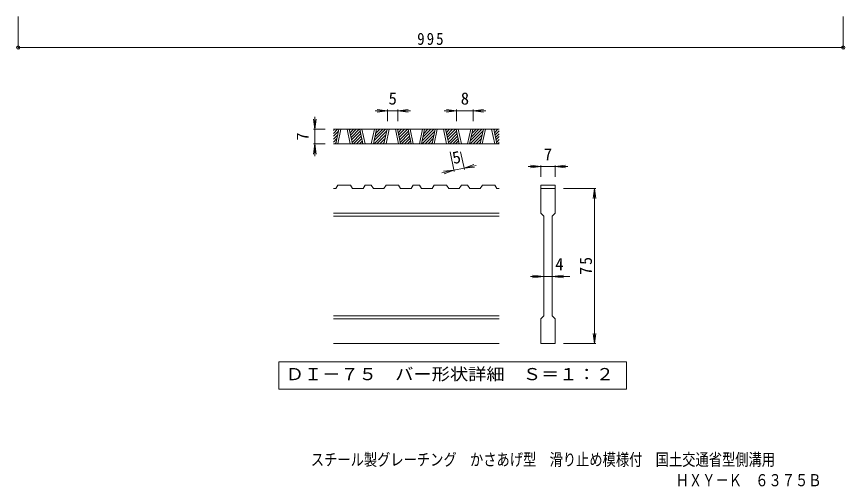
# Model space of a CAD drawing. Units: millimetres on the paper, enlarged 5 times, with parts at other scales. Extents: x -779 to 880, y -687 to 673.
# Drawn here: x -779 to 218, y -687 to -119 of the extents above; entities that cross this region are included whole.
import ezdxf
from ezdxf.enums import TextEntityAlignment as Align

# ---------------------------------------------------------------- set-up
doc = ezdxf.new("R2010")
doc.units = ezdxf.units.MM
doc.header["$LTSCALE"] = 5
doc.header["$PDMODE"] = 32
doc.header["$PDSIZE"] = 4
for name, color, linetype, lineweight in [('B-4', 7, 'Continuous', 9), ('D-0', 3, 'Continuous', 9), ('D-4', 7, 'Continuous', 9)]:
    doc.layers.add(name, color=color, linetype=linetype, lineweight=lineweight)
doc.layers.add('F-5_F-5ﾚｲﾔ', color=2, linetype='Continuous')
doc.styles.add('ＭＳ ゴシック', font='')
doc.styles.get('ＭＳ ゴシック').set_extended_font_data('MS Gothic')

msp = doc.modelspace()

# ---------------------------------------------------------------- linework, layer by layer
at = {"layer": 'B-4'}
for p, q in [((-776.842, -119.324), (-776.842, -158.324)), ((218.158, -119.324), (218.158, -158.324)), ((-776.842, -156.824), (218.158, -156.824))]:
    msp.add_line(p, q, dxfattribs=at)
for p in [(-776.842, -156.824), (218.158, -156.824)]:
    msp.add_point(p, dxfattribs=at)
at = {"layer": 'D-0'}
for p, q in [((-196.635, -255.512), (-396.635, -255.512)), ((-396.635, -256.832), (-395.314, -255.512)), ((-396.635, -260.368), (-391.779, -255.512)), ((-396.635, -263.903), (-390.507, -257.775)), ((-393.767, -273.012), (-390.022, -255.512)), ((-391.267, -273.012), (-387.522, -255.512)), ((-380.022, -255.512), (-376.277, -273.012)), ((-377.522, -255.512), (-373.777, -273.012)), ((-377.279, -256.651), (-376.139, -255.512)), ((-376.655, -259.563), (-372.604, -255.512)), ((-376.032, -262.475), (-369.068, -255.512)), ((-375.409, -265.388), (-365.533, -255.512)), ((-374.786, -268.3), (-364.256, -257.77)), ((-360.994, -273.012), (-364.739, -255.512)), ((-358.494, -273.012), (-362.239, -255.512)), ((-347.249, -255.512), (-350.994, -273.012)), ((-344.739, -255.512), (-348.484, -273.012)), ((-347.741, -269.54), (-333.713, -255.512)), ((-347.678, -273.012), (-332.441, -257.775)), ((-346.779, -265.042), (-337.248, -255.512)), ((-345.816, -260.544), (-340.784, -255.512)), ((-344.854, -256.046), (-344.32, -255.512)), ((-335.701, -273.012), (-331.956, -255.512)), ((-333.201, -273.012), (-329.456, -255.512)), ((-321.956, -255.512), (-318.211, -273.012)), ((-319.456, -255.512), (-315.711, -273.012)), ((-319.213, -256.651), (-318.073, -255.512)), ((-318.589, -259.563), (-314.538, -255.512)), ((-317.966, -262.475), (-311.002, -255.512)), ((-317.343, -265.388), (-307.467, -255.512)), ((-316.72, -268.3), (-306.19, -257.77)), ((-302.928, -273.012), (-306.673, -255.512)), ((-300.428, -273.012), (-304.173, -255.512)), ((-289.183, -255.512), (-292.928, -273.012)), ((-286.673, -255.512), (-290.418, -273.012)), ((-289.675, -269.54), (-275.647, -255.512)), ((-289.612, -273.012), (-274.375, -257.775)), ((-288.713, -265.042), (-279.182, -255.512)), ((-287.75, -260.544), (-282.718, -255.512)), ((-286.788, -256.046), (-286.254, -255.512)), ((-277.635, -273.012), (-273.89, -255.512)), ((-275.135, -273.012), (-271.39, -255.512)), ((-263.89, -255.512), (-260.145, -273.012)), ((-261.39, -255.512), (-257.645, -273.012)), ((-261.146, -256.651), (-260.007, -255.512)), ((-260.523, -259.563), (-256.472, -255.512)), ((-259.9, -262.475), (-252.936, -255.512)), ((-259.277, -265.388), (-249.401, -255.512)), ((-258.654, -268.3), (-248.124, -257.77)), ((-244.862, -273.012), (-248.607, -255.512)), ((-242.362, -273.012), (-246.107, -255.512)), ((-231.117, -255.512), (-234.862, -273.012)), ((-228.607, -255.512), (-232.352, -273.012)), ((-231.609, -269.54), (-217.581, -255.512)), ((-231.546, -273.012), (-216.309, -257.775)), ((-230.647, -265.042), (-221.116, -255.512)), ((-229.684, -260.544), (-224.652, -255.512)), ((-228.722, -256.046), (-228.187, -255.512)), ((-219.569, -273.012), (-215.824, -255.512)), ((-217.069, -273.012), (-213.324, -255.512)), ((-205.824, -255.512), (-202.079, -273.012)), ((-203.324, -255.512), (-199.579, -273.012)), ((-203.08, -256.651), (-201.941, -255.512)), ((-202.457, -259.563), (-198.406, -255.512)), ((-201.834, -262.475), (-196.635, -257.276)), ((-396.635, -267.439), (-391.469, -262.273)), ((-396.635, -270.974), (-392.432, -266.771)), ((-374.162, -271.212), (-363.633, -260.683)), ((-372.426, -273.012), (-363.01, -263.595)), ((-368.891, -273.012), (-362.386, -266.507)), ((-344.142, -273.012), (-333.403, -262.273)), ((-340.606, -273.012), (-334.366, -266.771)), ((-316.096, -271.212), (-305.567, -260.683)), ((-314.36, -273.012), (-304.943, -263.595)), ((-310.825, -273.012), (-304.32, -266.507)), ((-286.076, -273.012), (-275.337, -262.273)), ((-282.54, -273.012), (-276.3, -266.771)), ((-258.03, -271.212), (-247.501, -260.683)), ((-256.294, -273.012), (-246.877, -263.595)), ((-252.759, -273.012), (-246.254, -266.507)), ((-228.01, -273.012), (-217.271, -262.273)), ((-224.474, -273.012), (-218.234, -266.771)), ((-201.211, -265.388), (-196.635, -260.812)), ((-200.588, -268.3), (-196.635, -264.347)), ((-199.964, -271.212), (-196.635, -267.883)), ((-196.635, -273.012), (-396.635, -273.012)), ((-395.137, -273.012), (-393.394, -271.269)), ((-365.355, -273.012), (-361.763, -269.42)), ((-361.82, -273.012), (-361.14, -272.332)), ((-337.071, -273.012), (-335.328, -271.269)), ((-307.289, -273.012), (-303.697, -269.42)), ((-303.754, -273.012), (-303.074, -272.332)), ((-279.005, -273.012), (-277.262, -271.269)), ((-249.223, -273.012), (-245.631, -269.42)), ((-245.688, -273.012), (-245.008, -272.332)), ((-220.939, -273.012), (-219.196, -271.269)), ((-198.228, -273.012), (-196.635, -271.418)), ((-393.724, -326.761), (-396.635, -326.761)), ((-393.724, -326.761), (-391.224, -323.012)), ((-376.234, -323.012), (-391.224, -323.012)), ((-376.234, -323.012), (-373.734, -326.761)), ((-360.951, -326.761), (-373.734, -326.761)), ((-360.951, -326.761), (-358.451, -323.012)), ((-350.951, -323.012), (-358.451, -323.012)), ((-350.951, -323.012), (-348.441, -326.761)), ((-335.658, -326.761), (-348.441, -326.761)), ((-335.658, -326.761), (-333.158, -323.012)), ((-318.168, -323.012), (-333.158, -323.012)), ((-318.168, -323.012), (-315.668, -326.761)), ((-302.885, -326.761), (-315.668, -326.761)), ((-302.885, -326.761), (-300.385, -323.012)), ((-292.885, -323.012), (-300.385, -323.012)), ((-292.885, -323.012), (-290.375, -326.761)), ((-277.592, -326.761), (-290.375, -326.761)), ((-277.592, -326.761), (-275.092, -323.012)), ((-260.102, -323.012), (-275.092, -323.012)), ((-260.102, -323.012), (-257.602, -326.761)), ((-244.819, -326.761), (-257.602, -326.761)), ((-244.819, -326.761), (-242.319, -323.012)), ((-234.819, -323.012), (-242.319, -323.012)), ((-234.819, -323.012), (-232.309, -326.761)), ((-219.526, -326.761), (-232.309, -326.761)), ((-219.526, -326.761), (-217.026, -323.012)), ((-202.036, -323.012), (-217.026, -323.012)), ((-202.036, -323.012), (-199.536, -326.761)), ((-196.635, -326.761), (-199.536, -326.761)), ((-146.635, -323.012), (-146.635, -326.761)), ((-146.635, -326.761), (-129.135, -326.761)), ((-146.635, -356.761), (-146.635, -326.761)), ((-129.135, -326.761), (-129.135, -356.761)), ((-196.635, -356.761), (-396.635, -356.761)), ((-146.635, -356.761), (-142.885, -360.511)), ((-132.885, -360.511), (-129.135, -356.761)), ((-196.635, -360.511), (-396.635, -360.511)), ((-142.885, -480.512), (-142.885, -360.511)), ((-132.885, -360.511), (-132.885, -480.512)), ((-196.635, -480.512), (-396.635, -480.512)), ((-196.635, -484.262), (-396.635, -484.262)), ((-146.635, -484.262), (-142.885, -480.512)), ((-146.635, -514.262), (-146.635, -484.262)), ((-132.885, -480.512), (-129.135, -484.262)), ((-129.135, -484.262), (-129.135, -514.262)), ((-196.635, -514.262), (-396.635, -514.262)), ((-129.135, -514.262), (-146.635, -514.262))]:
    msp.add_line(p, q, dxfattribs=at)
msp.add_lwpolyline([(-146.635, -323.012), (-129.135, -323.012), (-129.135, -326.761)], dxfattribs=at)
at = {"layer": 'D-0', "color": 7}
msp.add_lwpolyline([(-462.462, -536.119), (-462.462, -569.345), (-43.308, -569.345), (-43.308, -536.119)], close=True, dxfattribs=at)
at = {"layer": 'D-4'}
for p, q in [((-331.385, -233.012), (-346.385, -233.012)), ((-331.385, -233.012), (-343.778, -231.38)), ((-331.385, -233.012), (-343.778, -234.643)), ((-331.385, -231.512), (-331.385, -245.512)), ((-318.885, -233.012), (-331.385, -233.012)), ((-318.885, -233.012), (-306.492, -231.38)), ((-318.885, -231.512), (-318.885, -245.512)), ((-318.885, -233.012), (-306.492, -234.643)), ((-318.885, -233.012), (-303.885, -233.012)), ((-248.036, -233.012), (-263.036, -233.012)), ((-248.036, -233.012), (-260.429, -231.38)), ((-248.036, -233.012), (-260.429, -234.643)), ((-248.036, -231.512), (-248.036, -245.512)), ((-228.036, -233.012), (-248.036, -233.012)), ((-228.036, -233.012), (-215.643, -231.38)), ((-228.036, -231.512), (-228.036, -245.512)), ((-228.036, -233.012), (-215.643, -234.643)), ((-228.036, -233.012), (-213.036, -233.012)), ((-419.135, -255.512), (-420.766, -243.119)), ((-419.135, -255.512), (-419.135, -240.512)), ((-419.135, -255.512), (-417.503, -243.119)), ((-420.635, -255.512), (-406.635, -255.512)), ((-419.135, -255.512), (-419.135, -273.012)), ((-419.135, -273.012), (-420.766, -285.405)), ((-420.635, -273.012), (-406.635, -273.012)), ((-419.135, -273.012), (-417.503, -285.405)), ((-419.135, -273.012), (-419.135, -288.012)), ((-250.988, -306.43), (-256.047, -282.79)), ((-238.765, -303.814), (-243.264, -282.79)), ((-239.079, -302.348), (-227.301, -298.159)), ((-146.635, -300.512), (-159.028, -298.88)), ((-146.635, -299.012), (-146.635, -313.012)), ((-129.135, -300.512), (-116.742, -298.88)), ((-129.135, -299.012), (-129.135, -313.012)), ((-251.302, -304.963), (-265.97, -308.102)), ((-251.302, -304.963), (-263.762, -305.961)), ((-251.302, -304.963), (-263.079, -309.152)), ((-239.079, -302.348), (-251.302, -304.963)), ((-239.079, -302.348), (-224.411, -299.209)), ((-239.079, -302.348), (-226.618, -301.35)), ((-146.635, -300.512), (-161.635, -300.512)), ((-146.635, -300.512), (-159.028, -302.143)), ((-129.135, -300.512), (-146.635, -300.512)), ((-129.135, -300.512), (-116.742, -302.143)), ((-129.135, -300.512), (-114.135, -300.512)), ((-80.135, -326.761), (-119.135, -326.761)), ((-81.635, -326.761), (-83.267, -339.155)), ((-81.635, -326.761), (-80.003, -339.155)), ((-81.635, -514.262), (-81.635, -326.761)), ((-142.885, -433.012), (-159.135, -433.012)), ((-142.885, -433.012), (-156.528, -431.38)), ((-142.885, -433.012), (-156.528, -434.643)), ((-132.885, -433.012), (-142.885, -433.012)), ((-132.885, -433.012), (-119.242, -431.38)), ((-132.885, -433.012), (-119.242, -434.643)), ((-132.885, -433.012), (-111.635, -433.012)), ((-81.635, -514.262), (-83.267, -501.869)), ((-81.635, -514.262), (-80.003, -501.869)), ((-80.135, -514.262), (-119.135, -514.262))]:
    msp.add_line(p, q, dxfattribs=at)

# ---------------------------------------------------------------- texts
at = {"layer": 'B-4', "color": 2, "insert": (-295.592, -153.824), "char_height": 14.66, "attachment_point": 7, "style": 'ＭＳ ゴシック'}
msp.add_mtext('\\T1.27;\\W0.9;995', dxfattribs=at)
at = {"layer": 'D-0', "color": 2, "style": 'ＭＳ ゴシック', "width": 1.1}
msp.add_text('ＤＩ－７５\u3000バー形状詳細\u3000Ｓ＝１：２', height=14.66, dxfattribs=at).set_placement((-454.135, -562.732), align=Align.BOTTOM_LEFT)
at = {"layer": 'D-4', "color": 2, "style": 'ＭＳ ゴシック'}
for s, p in [('5', (-330.135, -230.012)), ('8', (-243.036, -230.012)), ('7', (-142.885, -297.512)), ('4', (-129.135, -430.012))]:
    msp.add_text(s, height=14.66, dxfattribs=at).set_placement(p, align=Align.BOTTOM_LEFT)
for s, rotation, p in [('7', 90, (-422.135, -269.262)), ('5', 12.079, (-250.707, -301.768))]:
    msp.add_text(s, height=14.66, rotation=rotation, dxfattribs=at).set_placement(p, align=Align.BOTTOM_LEFT)
at = {"layer": 'D-4', "color": 2, "insert": (-84.635, -431.137), "char_height": 14.66, "attachment_point": 7, "rotation": 90, "style": 'ＭＳ ゴシック'}
msp.add_mtext('\\T1.27;\\W0.95;75', dxfattribs=at)
at = {"layer": 'F-5_F-5ﾚｲﾔ', "style": 'ＭＳ ゴシック', "width": 0.8}
for s, p in [('スチール製グレーチング\u3000かさあげ型\u3000滑り止め模様付\u3000国土交通省型側溝用', (-423.899, -665.917)), ('ＨＸＹ－Ｋ\u3000６３７５Ｂ', (16.063, -690.831))]:
    msp.add_text(s, height=14.66, dxfattribs=at).set_placement(p, align=Align.BOTTOM_LEFT)

doc.saveas('drawing.dxf')
